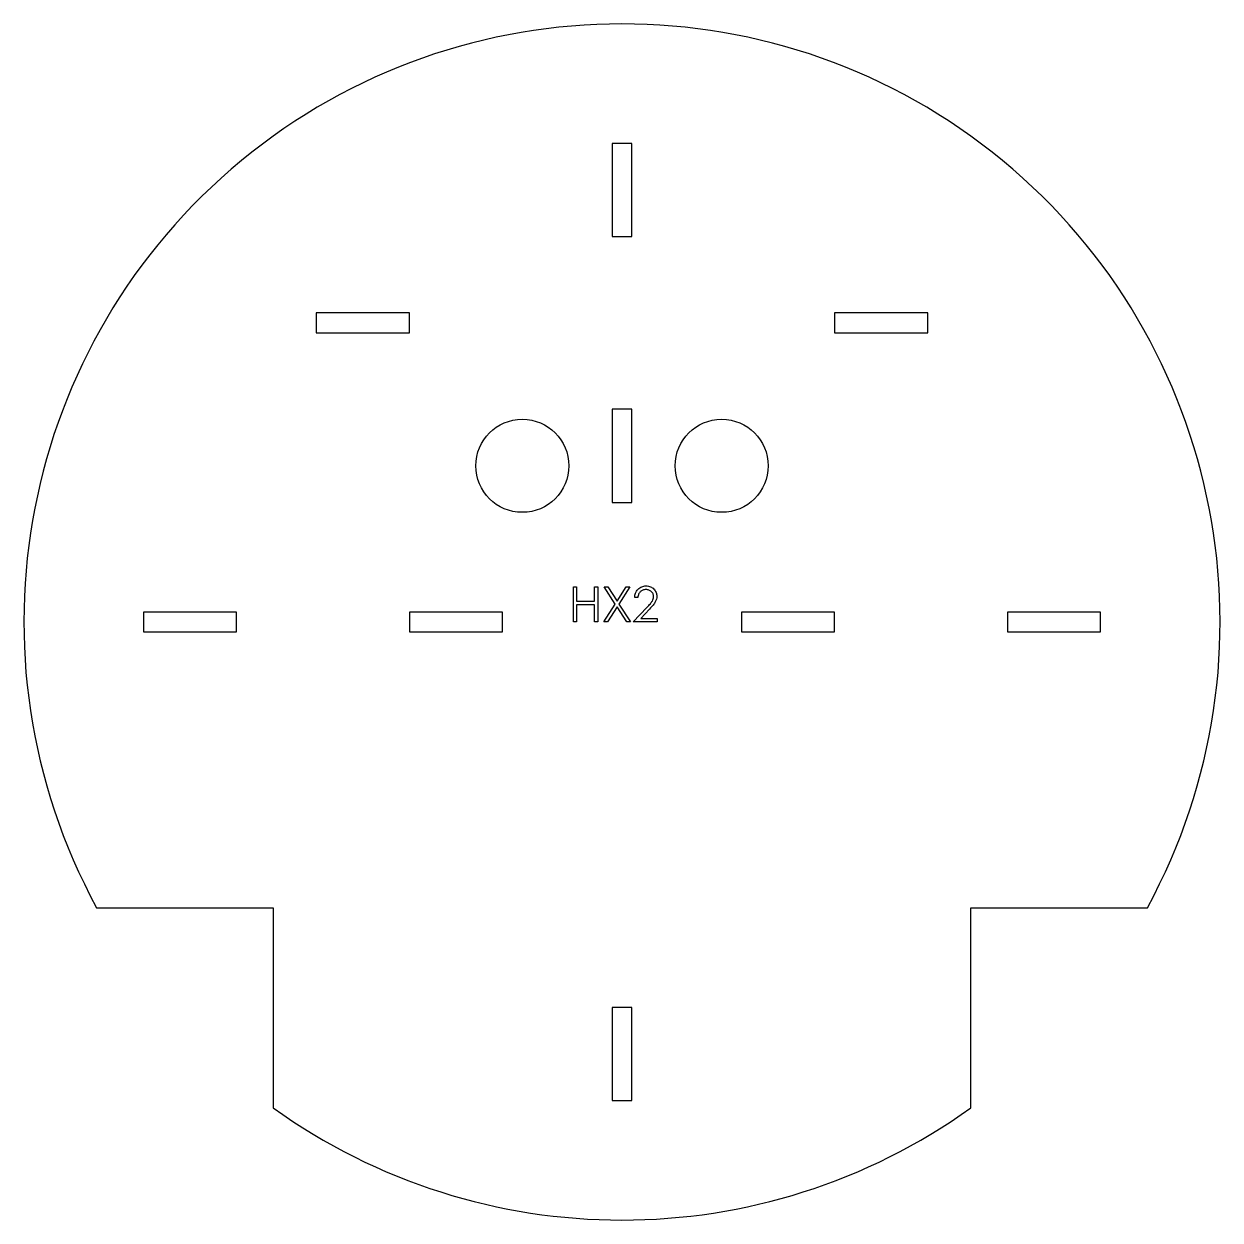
# Model space of a CAD drawing. Header units: millimetres. Extents: x 41 to 221, y 11 to 191.
import ezdxf

# ---------------------------------------------------------------- set-up
doc = ezdxf.new("R2010")
doc.units = ezdxf.units.MM

msp = doc.modelspace()

# ---------------------------------------------------------------- linework, layer by layer
at = {"color": 7, "linetype": 'Continuous', "lineweight": 25}
for p, q in [((132.43, 173.19), (129.43, 173.19)), ((129.43, 173.19), (129.43, 159.19)), ((132.43, 159.19), (132.43, 173.19)), ((129.43, 159.19), (132.43, 159.19)), ((98.93, 147.69), (84.93, 147.69)), ((84.93, 147.69), (84.93, 144.69)), ((98.93, 144.69), (98.93, 147.69)), ((176.93, 147.69), (162.93, 147.69)), ((162.93, 147.69), (162.93, 144.69)), ((176.93, 144.69), (176.93, 147.69)), ((84.93, 144.69), (98.93, 144.69)), ((162.93, 144.69), (176.93, 144.69)), ((132.43, 133.19), (129.43, 133.19)), ((129.43, 133.19), (129.43, 119.19)), ((132.43, 119.19), (132.43, 133.19)), ((129.43, 119.19), (132.43, 119.19)), ((72.93, 102.69), (58.93, 102.69)), ((58.93, 102.69), (58.93, 99.69)), ((72.93, 99.69), (72.93, 102.69)), ((112.93, 102.69), (98.93, 102.69)), ((98.93, 102.69), (98.93, 99.69)), ((112.93, 99.69), (112.93, 102.69)), ((162.93, 102.69), (148.93, 102.69)), ((148.93, 102.69), (148.93, 99.69)), ((162.93, 99.69), (162.93, 102.69)), ((202.93, 102.69), (188.93, 102.69)), ((188.93, 102.69), (188.93, 99.69)), ((202.93, 99.69), (202.93, 102.69)), ((58.93, 99.69), (72.93, 99.69)), ((98.93, 99.69), (112.93, 99.69)), ((148.93, 99.69), (162.93, 99.69)), ((188.93, 99.69), (202.93, 99.69)), ((51.87, 58.19), (78.43, 58.19)), ((78.43, 58.19), (78.43, 28.09)), ((183.43, 28.09), (183.43, 58.19)), ((183.43, 58.19), (209.99, 58.19)), ((132.43, 43.19), (129.43, 43.19)), ((129.43, 43.19), (129.43, 29.19)), ((132.43, 29.19), (132.43, 43.19)), ((129.43, 29.19), (132.43, 29.19))]:
    msp.add_line(p, q, dxfattribs=at)
at = {"color": 7, "linetype": 'Continuous', "flags": 128}
for points in [[(123.61, 106.48), (124.08, 106.48), (124.08, 106.48), (124.08, 104.31), (124.08, 104.31), (126.8, 104.31), (126.8, 104.31), (126.8, 106.48), (126.8, 106.48), (127.27, 106.48), (127.27, 106.48), (127.27, 101.19), (127.27, 101.19), (126.8, 101.19), (126.8, 101.19), (126.8, 103.76), (126.8, 103.76), (124.08, 103.76), (124.08, 103.76), (124.08, 101.19), (124.08, 101.19), (123.61, 101.19), (123.61, 101.19), (123.61, 106.48)], [(128.26, 106.48), (128.8, 106.48), (128.8, 106.48), (130.19, 104.31), (130.19, 104.31), (131.57, 106.48), (131.57, 106.48), (132.12, 106.48), (132.12, 106.48), (130.46, 103.88), (130.46, 103.88), (132.19, 101.19), (132.19, 101.19), (131.64, 101.19), (131.64, 101.19), (130.19, 103.46), (130.19, 103.46), (128.74, 101.19), (128.74, 101.19), (128.19, 101.19), (128.19, 101.19), (129.92, 103.88), (129.92, 103.88), (128.26, 106.48)], [(133.31, 104.85), (132.84, 104.85), (132.84, 104.85), (132.85, 105.04), (132.88, 105.22), (132.92, 105.39), (132.97, 105.55), (133.05, 105.71), (133.13, 105.85), (133.23, 105.99), (133.35, 106.12), (133.47, 106.23), (133.61, 106.33), (133.75, 106.42), (133.9, 106.49), (134.05, 106.54), (134.21, 106.58), (134.38, 106.61), (134.56, 106.61), (134.56, 106.61), (134.73, 106.61), (134.9, 106.58), (135.06, 106.55), (135.21, 106.5), (135.35, 106.43), (135.48, 106.35), (135.6, 106.26), (135.72, 106.14), (135.82, 106.03), (135.91, 105.9), (135.99, 105.77), (136.05, 105.63), (136.1, 105.49), (136.13, 105.35), (136.15, 105.2), (136.16, 105.04), (136.16, 105.04), (136.15, 104.82), (136.1, 104.61), (136.04, 104.4), (135.94, 104.2), (135.88, 104.1), (135.8, 103.99), (135.72, 103.87), (135.62, 103.74), (135.5, 103.6), (135.38, 103.46), (135.24, 103.31), (135.09, 103.14), (135.09, 103.14), (133.76, 101.73), (133.76, 101.73), (136.23, 101.73), (136.23, 101.73), (136.23, 101.19), (136.23, 101.19), (132.63, 101.19), (132.63, 101.19), (134.68, 103.38), (134.68, 103.38), (134.83, 103.53), (134.97, 103.68), (135.09, 103.81), (135.2, 103.94), (135.29, 104.06), (135.37, 104.16), (135.44, 104.25), (135.5, 104.34), (135.58, 104.5), (135.64, 104.66), (135.67, 104.83), (135.68, 105), (135.68, 105), (135.68, 105.11), (135.66, 105.21), (135.64, 105.31), (135.6, 105.41), (135.55, 105.5), (135.5, 105.59), (135.43, 105.67), (135.35, 105.75), (135.27, 105.83), (135.18, 105.89), (135.08, 105.95), (134.98, 105.99), (134.88, 106.03), (134.77, 106.05), (134.66, 106.07), (134.54, 106.07), (134.54, 106.07), (134.41, 106.07), (134.29, 106.05), (134.18, 106.03), (134.07, 105.99), (133.97, 105.95), (133.87, 105.89), (133.78, 105.82), (133.69, 105.75), (133.61, 105.67), (133.54, 105.57), (133.48, 105.47), (133.43, 105.36), (133.39, 105.25), (133.35, 105.12), (133.33, 104.99), (133.31, 104.85)]]:
    msp.add_lwpolyline(points, dxfattribs=at)
at = {"color": 7, "linetype": 'Continuous', "lineweight": 25}
for centre in [(115.93, 124.69), (145.93, 124.69)]:
    msp.add_circle(centre, 7, dxfattribs=at)
for start, end in [(331.4596, 208.5404), (234.3147, 305.6853)]:
    msp.add_arc((130.93, 101.19), 90, start, end, dxfattribs=at)

doc.saveas('drawing.dxf')
